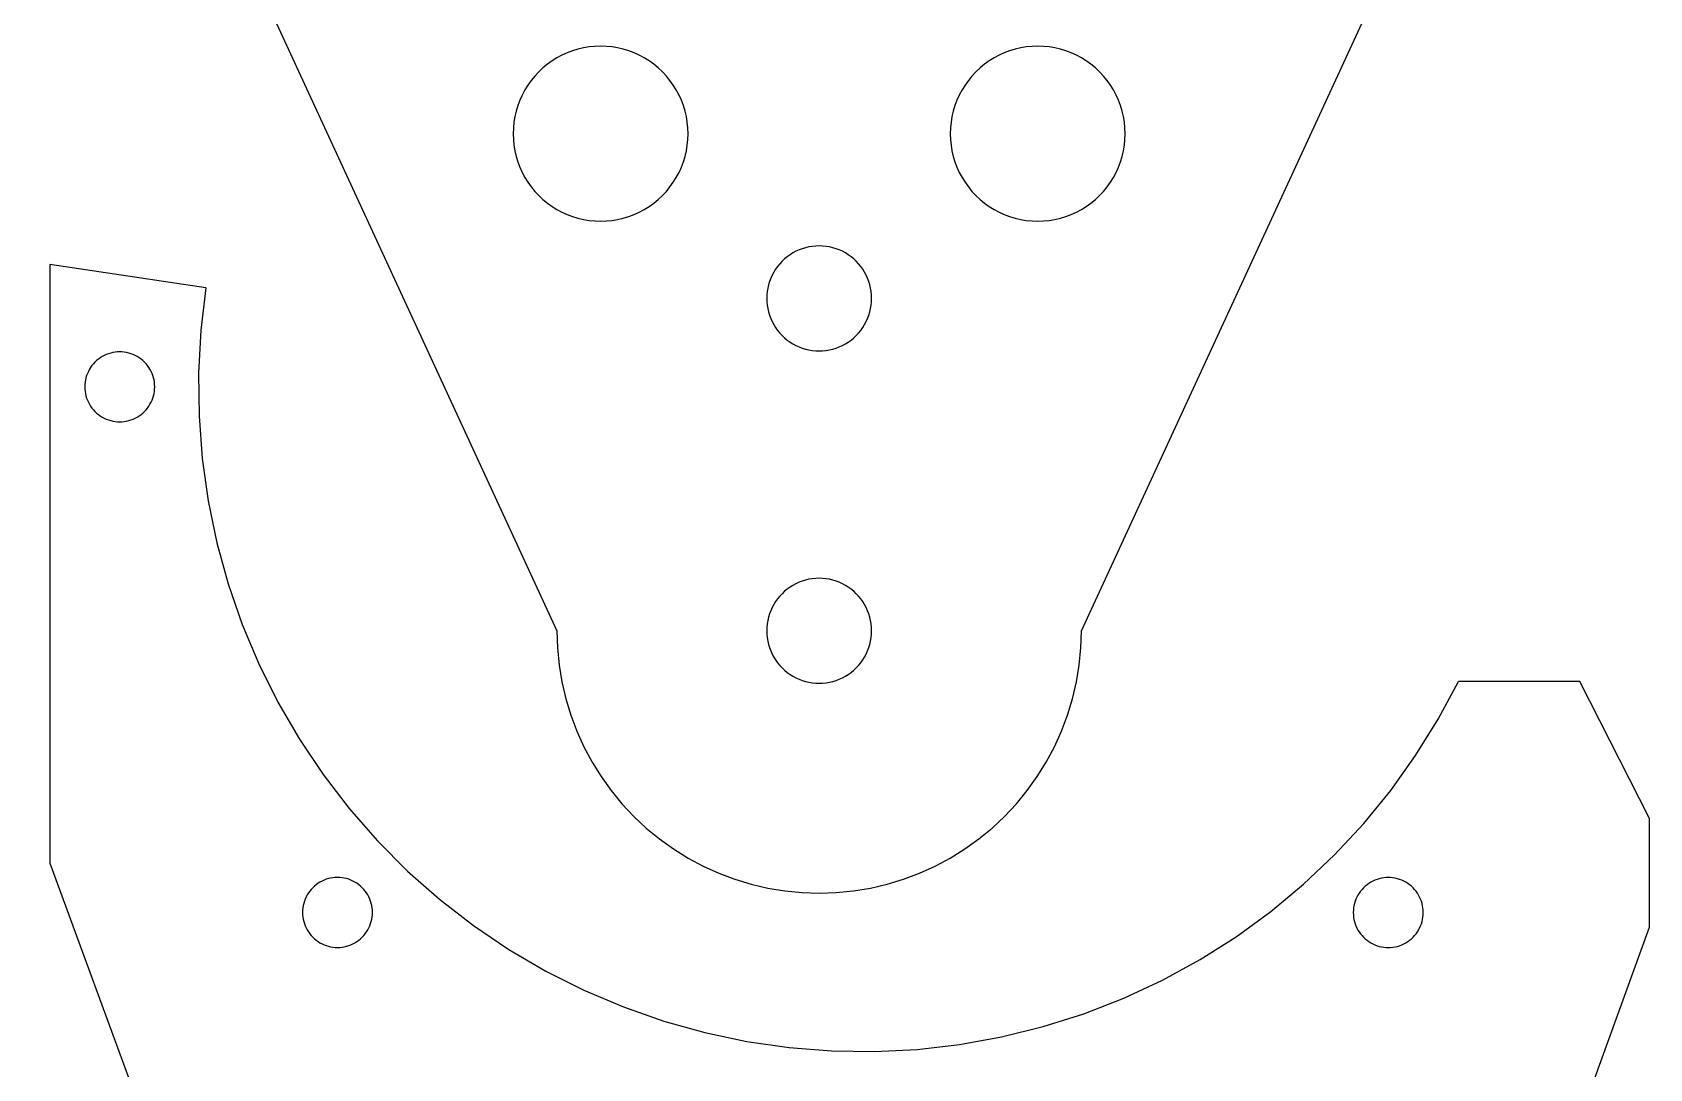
# Model space of a CAD drawing. Extents: x -403 to 403, y -278 to 278.
# Drawn here: x -251.3 to -158.8, y -220.4 to -161.1 of the extents above; entities that cross this region are included whole.
import ezdxf

# ---------------------------------------------------------------- set-up
doc = ezdxf.new("R2010")
doc.units = 0
doc.layers.get('0').update_dxf_attribs({"linetype": 'CONTINUOUS'})

msp = doc.modelspace()

# ---------------------------------------------------------------- linework, layer by layer
for p, q in [((-251.33, -130.414), (-221.33, -195.344)), ((-191.33, -195.344), (-161.33, -130.414)), ((-221.608, -162.772), (-221.874, -162.962)), ((-221.33, -162.599), (-221.608, -162.772)), ((-221.042, -162.445), (-221.33, -162.599)), ((-220.744, -162.31), (-221.042, -162.445)), ((-220.438, -162.194), (-220.744, -162.31)), ((-220.124, -162.099), (-220.438, -162.194)), ((-219.806, -162.025), (-220.124, -162.099)), ((-219.483, -161.972), (-219.806, -162.025)), ((-219.157, -161.94), (-219.483, -161.972)), ((-218.83, -161.929), (-219.157, -161.94)), ((-218.503, -161.94), (-218.83, -161.929)), ((-218.178, -161.972), (-218.503, -161.94)), ((-217.855, -162.025), (-218.178, -161.972)), ((-217.536, -162.099), (-217.855, -162.025)), ((-217.223, -162.194), (-217.536, -162.099)), ((-216.917, -162.31), (-217.223, -162.194)), ((-216.619, -162.445), (-216.917, -162.31)), ((-216.33, -162.599), (-216.619, -162.445)), ((-216.053, -162.772), (-216.33, -162.599)), ((-215.787, -162.962), (-216.053, -162.772)), ((-196.608, -162.772), (-196.874, -162.962)), ((-196.33, -162.599), (-196.608, -162.772)), ((-196.042, -162.445), (-196.33, -162.599)), ((-195.744, -162.31), (-196.042, -162.445)), ((-195.438, -162.194), (-195.744, -162.31)), ((-195.124, -162.099), (-195.438, -162.194)), ((-194.806, -162.025), (-195.124, -162.099)), ((-194.483, -161.972), (-194.806, -162.025)), ((-194.157, -161.94), (-194.483, -161.972)), ((-193.83, -161.929), (-194.157, -161.94)), ((-193.503, -161.94), (-193.83, -161.929)), ((-193.178, -161.972), (-193.503, -161.94)), ((-192.855, -162.025), (-193.178, -161.972)), ((-192.536, -162.099), (-192.855, -162.025)), ((-192.223, -162.194), (-192.536, -162.099)), ((-191.917, -162.31), (-192.223, -162.194)), ((-191.619, -162.445), (-191.917, -162.31)), ((-191.33, -162.599), (-191.619, -162.445)), ((-191.053, -162.772), (-191.33, -162.599)), ((-190.787, -162.962), (-191.053, -162.772)), ((-222.59, -163.632), (-222.797, -163.885)), ((-222.366, -163.394), (-222.59, -163.632)), ((-222.127, -163.17), (-222.366, -163.394)), ((-221.874, -162.962), (-222.127, -163.17)), ((-215.534, -163.17), (-215.787, -162.962)), ((-215.295, -163.394), (-215.534, -163.17)), ((-215.071, -163.632), (-215.295, -163.394)), ((-214.864, -163.885), (-215.071, -163.632)), ((-197.59, -163.632), (-197.797, -163.885)), ((-197.366, -163.394), (-197.59, -163.632)), ((-197.127, -163.17), (-197.366, -163.394)), ((-196.874, -162.962), (-197.127, -163.17)), ((-190.534, -163.17), (-190.787, -162.962)), ((-190.295, -163.394), (-190.534, -163.17)), ((-190.071, -163.632), (-190.295, -163.394)), ((-189.864, -163.885), (-190.071, -163.632)), ((-223.161, -164.429), (-223.315, -164.718)), ((-222.988, -164.151), (-223.161, -164.429)), ((-222.797, -163.885), (-222.988, -164.151)), ((-214.673, -164.151), (-214.864, -163.885)), ((-214.5, -164.429), (-214.673, -164.151)), ((-214.346, -164.718), (-214.5, -164.429)), ((-198.161, -164.429), (-198.315, -164.718)), ((-197.988, -164.151), (-198.161, -164.429)), ((-197.797, -163.885), (-197.988, -164.151)), ((-189.673, -164.151), (-189.864, -163.885)), ((-189.5, -164.429), (-189.673, -164.151)), ((-189.346, -164.718), (-189.5, -164.429)), ((-223.565, -165.322), (-223.66, -165.635)), ((-223.45, -165.016), (-223.565, -165.322)), ((-223.315, -164.718), (-223.45, -165.016)), ((-214.211, -165.016), (-214.346, -164.718)), ((-214.096, -165.322), (-214.211, -165.016)), ((-214.001, -165.635), (-214.096, -165.322)), ((-198.565, -165.322), (-198.66, -165.635)), ((-198.45, -165.016), (-198.565, -165.322)), ((-198.315, -164.718), (-198.45, -165.016)), ((-189.211, -165.016), (-189.346, -164.718)), ((-189.096, -165.322), (-189.211, -165.016)), ((-189.001, -165.635), (-189.096, -165.322)), ((-223.788, -166.276), (-223.82, -166.602)), ((-223.734, -165.954), (-223.788, -166.276)), ((-223.66, -165.635), (-223.734, -165.954)), ((-213.926, -165.954), (-214.001, -165.635)), ((-213.873, -166.276), (-213.926, -165.954)), ((-213.841, -166.602), (-213.873, -166.276)), ((-198.788, -166.276), (-198.82, -166.602)), ((-198.734, -165.954), (-198.788, -166.276)), ((-198.66, -165.635), (-198.734, -165.954)), ((-188.926, -165.954), (-189.001, -165.635)), ((-188.873, -166.276), (-188.926, -165.954)), ((-188.841, -166.602), (-188.873, -166.276)), ((-223.82, -166.602), (-223.83, -166.929)), ((-223.83, -166.929), (-223.82, -167.256)), ((-223.82, -167.256), (-223.788, -167.582)), ((-213.873, -167.582), (-213.841, -167.256)), ((-213.83, -166.929), (-213.841, -166.602)), ((-213.841, -167.256), (-213.83, -166.929)), ((-198.82, -166.602), (-198.83, -166.929)), ((-198.83, -166.929), (-198.82, -167.256)), ((-198.82, -167.256), (-198.788, -167.582)), ((-188.873, -167.582), (-188.841, -167.256)), ((-188.83, -166.929), (-188.841, -166.602)), ((-188.841, -167.256), (-188.83, -166.929)), ((-223.788, -167.582), (-223.734, -167.905)), ((-223.734, -167.905), (-223.66, -168.223)), ((-223.66, -168.223), (-223.565, -168.536)), ((-214.096, -168.536), (-214.001, -168.223)), ((-214.001, -168.223), (-213.926, -167.905)), ((-213.926, -167.905), (-213.873, -167.582)), ((-198.788, -167.582), (-198.734, -167.905)), ((-198.734, -167.905), (-198.66, -168.223)), ((-198.66, -168.223), (-198.565, -168.536)), ((-189.096, -168.536), (-189.001, -168.223)), ((-189.001, -168.223), (-188.926, -167.905)), ((-188.926, -167.905), (-188.873, -167.582)), ((-223.565, -168.536), (-223.45, -168.843)), ((-223.45, -168.843), (-223.315, -169.141)), ((-223.315, -169.141), (-223.161, -169.429)), ((-214.5, -169.429), (-214.346, -169.141)), ((-214.346, -169.141), (-214.211, -168.843)), ((-214.211, -168.843), (-214.096, -168.536)), ((-198.565, -168.536), (-198.45, -168.843)), ((-198.45, -168.843), (-198.315, -169.141)), ((-198.315, -169.141), (-198.161, -169.429)), ((-189.5, -169.429), (-189.346, -169.141)), ((-189.346, -169.141), (-189.211, -168.843)), ((-189.211, -168.843), (-189.096, -168.536)), ((-223.161, -169.429), (-222.988, -169.707)), ((-222.988, -169.707), (-222.797, -169.973)), ((-222.797, -169.973), (-222.59, -170.226)), ((-215.071, -170.226), (-214.864, -169.973)), ((-214.864, -169.973), (-214.673, -169.707)), ((-214.673, -169.707), (-214.5, -169.429)), ((-198.161, -169.429), (-197.988, -169.707)), ((-197.988, -169.707), (-197.797, -169.973)), ((-197.797, -169.973), (-197.59, -170.226)), ((-190.071, -170.226), (-189.864, -169.973)), ((-189.864, -169.973), (-189.673, -169.707)), ((-189.673, -169.707), (-189.5, -169.429)), ((-222.59, -170.226), (-222.366, -170.465)), ((-222.366, -170.465), (-222.127, -170.688)), ((-222.127, -170.688), (-221.874, -170.896)), ((-221.874, -170.896), (-221.608, -171.086)), ((-221.608, -171.086), (-221.33, -171.259)), ((-216.33, -171.259), (-216.053, -171.086)), ((-216.053, -171.086), (-215.787, -170.896)), ((-215.787, -170.896), (-215.534, -170.688)), ((-215.534, -170.688), (-215.295, -170.465)), ((-215.295, -170.465), (-215.071, -170.226)), ((-197.59, -170.226), (-197.366, -170.465)), ((-197.366, -170.465), (-197.127, -170.688)), ((-197.127, -170.688), (-196.874, -170.896)), ((-196.874, -170.896), (-196.608, -171.086)), ((-196.608, -171.086), (-196.33, -171.259)), ((-191.33, -171.259), (-191.053, -171.086)), ((-191.053, -171.086), (-190.787, -170.896)), ((-190.787, -170.896), (-190.534, -170.688)), ((-190.534, -170.688), (-190.295, -170.465)), ((-190.295, -170.465), (-190.071, -170.226)), ((-221.33, -171.259), (-221.042, -171.413)), ((-221.042, -171.413), (-220.744, -171.548)), ((-220.744, -171.548), (-220.438, -171.664)), ((-220.438, -171.664), (-220.124, -171.759)), ((-220.124, -171.759), (-219.806, -171.833)), ((-219.806, -171.833), (-219.483, -171.886)), ((-219.483, -171.886), (-219.157, -171.918)), ((-219.157, -171.918), (-218.83, -171.929)), ((-218.83, -171.929), (-218.503, -171.918)), ((-218.503, -171.918), (-218.178, -171.886)), ((-218.178, -171.886), (-217.855, -171.833)), ((-217.855, -171.833), (-217.536, -171.759)), ((-217.536, -171.759), (-217.223, -171.664)), ((-217.223, -171.664), (-216.917, -171.548)), ((-216.917, -171.548), (-216.619, -171.413)), ((-216.619, -171.413), (-216.33, -171.259)), ((-196.33, -171.259), (-196.042, -171.413)), ((-196.042, -171.413), (-195.744, -171.548)), ((-195.744, -171.548), (-195.438, -171.664)), ((-195.438, -171.664), (-195.124, -171.759)), ((-195.124, -171.759), (-194.806, -171.833)), ((-194.806, -171.833), (-194.483, -171.886)), ((-194.483, -171.886), (-194.157, -171.918)), ((-194.157, -171.918), (-193.83, -171.929)), ((-193.83, -171.929), (-193.503, -171.918)), ((-193.503, -171.918), (-193.178, -171.886)), ((-193.178, -171.886), (-192.855, -171.833)), ((-192.855, -171.833), (-192.536, -171.759)), ((-192.536, -171.759), (-192.223, -171.664)), ((-192.223, -171.664), (-191.917, -171.548)), ((-191.917, -171.548), (-191.619, -171.413)), ((-191.619, -171.413), (-191.33, -171.259)), ((-207.997, -173.85), (-208.157, -173.964)), ((-207.83, -173.746), (-207.997, -173.85)), ((-207.657, -173.653), (-207.83, -173.746)), ((-207.478, -173.572), (-207.657, -173.653)), ((-207.295, -173.503), (-207.478, -173.572)), ((-207.107, -173.446), (-207.295, -173.503)), ((-206.916, -173.402), (-207.107, -173.446)), ((-206.722, -173.37), (-206.916, -173.402)), ((-206.527, -173.35), (-206.722, -173.37)), ((-206.33, -173.344), (-206.527, -173.35)), ((-206.134, -173.35), (-206.33, -173.344)), ((-205.939, -173.37), (-206.134, -173.35)), ((-205.745, -173.402), (-205.939, -173.37)), ((-205.554, -173.446), (-205.745, -173.402)), ((-205.366, -173.503), (-205.554, -173.446)), ((-205.182, -173.572), (-205.366, -173.503)), ((-205.004, -173.653), (-205.182, -173.572)), ((-204.83, -173.746), (-205.004, -173.653)), ((-204.664, -173.85), (-204.83, -173.746)), ((-204.504, -173.964), (-204.664, -173.85)), ((-250.334, -174.397), (-250.334, -208.624)), ((-241.41, -175.741), (-250.334, -174.397)), ((-208.825, -174.677), (-208.928, -174.844)), ((-208.71, -174.518), (-208.825, -174.677)), ((-208.586, -174.366), (-208.71, -174.518)), ((-208.452, -174.223), (-208.586, -174.366)), ((-208.308, -174.088), (-208.452, -174.223)), ((-208.157, -173.964), (-208.308, -174.088)), ((-204.352, -174.088), (-204.504, -173.964)), ((-204.209, -174.223), (-204.352, -174.088)), ((-204.075, -174.366), (-204.209, -174.223)), ((-203.95, -174.518), (-204.075, -174.366)), ((-203.836, -174.677), (-203.95, -174.518)), ((-203.732, -174.844), (-203.836, -174.677)), ((-241.41, -175.741), (-241.696, -178.169)), ((-209.228, -175.568), (-209.273, -175.759)), ((-209.171, -175.38), (-209.228, -175.568)), ((-209.102, -175.196), (-209.171, -175.38)), ((-209.021, -175.017), (-209.102, -175.196)), ((-208.928, -174.844), (-209.021, -175.017)), ((-203.64, -175.017), (-203.732, -174.844)), ((-203.559, -175.196), (-203.64, -175.017)), ((-203.49, -175.38), (-203.559, -175.196)), ((-203.433, -175.568), (-203.49, -175.38)), ((-203.388, -175.759), (-203.433, -175.568)), ((-209.324, -176.148), (-209.33, -176.344)), ((-209.33, -176.344), (-209.324, -176.54)), ((-209.305, -175.952), (-209.324, -176.148)), ((-209.324, -176.54), (-209.305, -176.736)), ((-209.273, -175.759), (-209.305, -175.952)), ((-203.356, -175.952), (-203.388, -175.759)), ((-203.337, -176.148), (-203.356, -175.952)), ((-203.356, -176.736), (-203.337, -176.54)), ((-203.33, -176.344), (-203.337, -176.148)), ((-203.337, -176.54), (-203.33, -176.344)), ((-209.305, -176.736), (-209.273, -176.929)), ((-209.273, -176.929), (-209.228, -177.12)), ((-209.228, -177.12), (-209.171, -177.308)), ((-209.171, -177.308), (-209.102, -177.492)), ((-209.102, -177.492), (-209.021, -177.671)), ((-203.64, -177.671), (-203.559, -177.492)), ((-203.559, -177.492), (-203.49, -177.308)), ((-203.49, -177.308), (-203.433, -177.12)), ((-203.433, -177.12), (-203.388, -176.929)), ((-203.388, -176.929), (-203.356, -176.736)), ((-241.696, -178.169), (-241.825, -180.611)), ((-209.021, -177.671), (-208.928, -177.844)), ((-208.928, -177.844), (-208.825, -178.011)), ((-208.825, -178.011), (-208.71, -178.17)), ((-208.71, -178.17), (-208.586, -178.322)), ((-208.586, -178.322), (-208.452, -178.465)), ((-208.452, -178.465), (-208.308, -178.6)), ((-204.352, -178.6), (-204.209, -178.465)), ((-204.209, -178.465), (-204.075, -178.322)), ((-204.075, -178.322), (-203.95, -178.17)), ((-203.95, -178.17), (-203.836, -178.011)), ((-203.836, -178.011), (-203.732, -177.844)), ((-203.732, -177.844), (-203.64, -177.671)), ((-246.724, -179.436), (-246.851, -179.465)), ((-246.595, -179.414), (-246.724, -179.436)), ((-246.464, -179.402), (-246.595, -179.414)), ((-246.334, -179.397), (-246.464, -179.402)), ((-246.203, -179.402), (-246.334, -179.397)), ((-246.073, -179.414), (-246.203, -179.402)), ((-245.943, -179.436), (-246.073, -179.414)), ((-245.816, -179.465), (-245.943, -179.436)), ((-208.308, -178.6), (-208.157, -178.724)), ((-208.157, -178.724), (-207.997, -178.838)), ((-207.997, -178.838), (-207.83, -178.942)), ((-207.83, -178.942), (-207.657, -179.035)), ((-207.657, -179.035), (-207.478, -179.116)), ((-207.478, -179.116), (-207.295, -179.185)), ((-207.295, -179.185), (-207.107, -179.242)), ((-207.107, -179.242), (-206.916, -179.286)), ((-206.916, -179.286), (-206.722, -179.318)), ((-206.722, -179.318), (-206.527, -179.338)), ((-206.527, -179.338), (-206.33, -179.344)), ((-206.33, -179.344), (-206.134, -179.338)), ((-206.134, -179.338), (-205.939, -179.318)), ((-205.939, -179.318), (-205.745, -179.286)), ((-205.745, -179.286), (-205.554, -179.242)), ((-205.554, -179.242), (-205.366, -179.185)), ((-205.366, -179.185), (-205.182, -179.116)), ((-205.182, -179.116), (-205.004, -179.035)), ((-205.004, -179.035), (-204.83, -178.942)), ((-204.83, -178.942), (-204.664, -178.838)), ((-204.664, -178.838), (-204.504, -178.724)), ((-204.504, -178.724), (-204.352, -178.6)), ((-247.997, -180.286), (-248.066, -180.397)), ((-247.92, -180.18), (-247.997, -180.286)), ((-247.837, -180.079), (-247.92, -180.18)), ((-247.748, -179.983), (-247.837, -180.079)), ((-247.652, -179.894), (-247.748, -179.983)), ((-247.551, -179.811), (-247.652, -179.894)), ((-247.445, -179.734), (-247.551, -179.811)), ((-247.334, -179.665), (-247.445, -179.734)), ((-247.218, -179.603), (-247.334, -179.665)), ((-247.099, -179.549), (-247.218, -179.603)), ((-246.976, -179.503), (-247.099, -179.549)), ((-246.851, -179.465), (-246.976, -179.503)), ((-245.691, -179.503), (-245.816, -179.465)), ((-245.568, -179.549), (-245.691, -179.503)), ((-245.449, -179.603), (-245.568, -179.549)), ((-245.334, -179.665), (-245.449, -179.603)), ((-245.222, -179.734), (-245.334, -179.665)), ((-245.116, -179.811), (-245.222, -179.734)), ((-245.015, -179.894), (-245.116, -179.811)), ((-244.919, -179.983), (-245.015, -179.894)), ((-244.83, -180.079), (-244.919, -179.983)), ((-244.747, -180.18), (-244.83, -180.079)), ((-244.671, -180.286), (-244.747, -180.18)), ((-244.602, -180.397), (-244.671, -180.286)), ((-248.329, -181.266), (-248.334, -181.397)), ((-248.316, -181.136), (-248.329, -181.266)), ((-248.295, -181.007), (-248.316, -181.136)), ((-248.265, -180.88), (-248.295, -181.007)), ((-248.227, -180.754), (-248.265, -180.88)), ((-248.181, -180.632), (-248.227, -180.754)), ((-248.127, -180.513), (-248.181, -180.632)), ((-248.066, -180.397), (-248.127, -180.513)), ((-244.54, -180.513), (-244.602, -180.397)), ((-244.486, -180.632), (-244.54, -180.513)), ((-244.44, -180.754), (-244.486, -180.632)), ((-244.402, -180.88), (-244.44, -180.754)), ((-244.372, -181.007), (-244.402, -180.88)), ((-244.351, -181.136), (-244.372, -181.007)), ((-244.338, -181.266), (-244.351, -181.136)), ((-244.334, -181.397), (-244.338, -181.266)), ((-241.825, -180.611), (-241.797, -183.056)), ((-248.334, -181.397), (-248.329, -181.528)), ((-248.329, -181.528), (-248.316, -181.658)), ((-248.316, -181.658), (-248.295, -181.787)), ((-248.295, -181.787), (-248.265, -181.915)), ((-248.265, -181.915), (-248.227, -182.04)), ((-248.227, -182.04), (-248.181, -182.163)), ((-248.181, -182.163), (-248.127, -182.282)), ((-244.54, -182.282), (-244.486, -182.163)), ((-244.486, -182.163), (-244.44, -182.04)), ((-244.44, -182.04), (-244.402, -181.915)), ((-244.402, -181.915), (-244.372, -181.787)), ((-244.372, -181.787), (-244.351, -181.658)), ((-244.351, -181.658), (-244.338, -181.528)), ((-244.338, -181.528), (-244.334, -181.397)), ((-248.127, -182.282), (-248.066, -182.397)), ((-248.066, -182.397), (-247.997, -182.508)), ((-247.997, -182.508), (-247.92, -182.615)), ((-247.92, -182.615), (-247.837, -182.716)), ((-247.837, -182.716), (-247.748, -182.811)), ((-247.748, -182.811), (-247.652, -182.901)), ((-247.652, -182.901), (-247.551, -182.984)), ((-247.551, -182.984), (-247.445, -183.06)), ((-247.445, -183.06), (-247.334, -183.129)), ((-247.334, -183.129), (-247.218, -183.191)), ((-245.449, -183.191), (-245.334, -183.129)), ((-245.334, -183.129), (-245.222, -183.06)), ((-245.222, -183.06), (-245.116, -182.984)), ((-245.116, -182.984), (-245.015, -182.901)), ((-245.015, -182.901), (-244.919, -182.811)), ((-244.919, -182.811), (-244.83, -182.716)), ((-244.83, -182.716), (-244.747, -182.615)), ((-244.747, -182.615), (-244.671, -182.508)), ((-244.671, -182.508), (-244.602, -182.397)), ((-244.602, -182.397), (-244.54, -182.282)), ((-241.797, -183.056), (-241.612, -185.494)), ((-247.218, -183.191), (-247.099, -183.245)), ((-247.099, -183.245), (-246.976, -183.291)), ((-246.976, -183.291), (-246.851, -183.329)), ((-246.851, -183.329), (-246.724, -183.359)), ((-246.724, -183.359), (-246.595, -183.38)), ((-246.595, -183.38), (-246.464, -183.393)), ((-246.464, -183.393), (-246.334, -183.397)), ((-246.334, -183.397), (-246.203, -183.393)), ((-246.203, -183.393), (-246.073, -183.38)), ((-246.073, -183.38), (-245.943, -183.359)), ((-245.943, -183.359), (-245.816, -183.329)), ((-245.816, -183.329), (-245.691, -183.291)), ((-245.691, -183.291), (-245.568, -183.245)), ((-245.568, -183.245), (-245.449, -183.191)), ((-241.612, -185.494), (-241.271, -187.915)), ((-241.271, -187.915), (-240.774, -190.309)), ((-240.774, -190.309), (-240.124, -192.666)), ((-206.722, -192.37), (-206.916, -192.402)), ((-206.527, -192.35), (-206.722, -192.37)), ((-206.33, -192.344), (-206.527, -192.35)), ((-206.134, -192.35), (-206.33, -192.344)), ((-205.939, -192.37), (-206.134, -192.35)), ((-205.745, -192.402), (-205.939, -192.37)), ((-240.124, -192.666), (-239.324, -194.977)), ((-208.452, -193.223), (-208.586, -193.366)), ((-208.308, -193.088), (-208.452, -193.223)), ((-208.157, -192.964), (-208.308, -193.088)), ((-207.997, -192.85), (-208.157, -192.964)), ((-207.83, -192.746), (-207.997, -192.85)), ((-207.657, -192.653), (-207.83, -192.746)), ((-207.478, -192.572), (-207.657, -192.653)), ((-207.295, -192.503), (-207.478, -192.572)), ((-207.107, -192.446), (-207.295, -192.503)), ((-206.916, -192.402), (-207.107, -192.446)), ((-205.554, -192.446), (-205.745, -192.402)), ((-205.366, -192.503), (-205.554, -192.446)), ((-205.182, -192.572), (-205.366, -192.503)), ((-205.004, -192.653), (-205.182, -192.572)), ((-204.83, -192.746), (-205.004, -192.653)), ((-204.664, -192.85), (-204.83, -192.746)), ((-204.504, -192.964), (-204.664, -192.85)), ((-204.352, -193.088), (-204.504, -192.964)), ((-204.209, -193.223), (-204.352, -193.088)), ((-204.075, -193.366), (-204.209, -193.223)), ((-209.102, -194.196), (-209.171, -194.38)), ((-209.021, -194.017), (-209.102, -194.196)), ((-208.928, -193.844), (-209.021, -194.017)), ((-208.825, -193.677), (-208.928, -193.844)), ((-208.71, -193.518), (-208.825, -193.677)), ((-208.586, -193.366), (-208.71, -193.518)), ((-203.95, -193.518), (-204.075, -193.366)), ((-203.836, -193.677), (-203.95, -193.518)), ((-203.732, -193.844), (-203.836, -193.677)), ((-203.64, -194.017), (-203.732, -193.844)), ((-203.559, -194.196), (-203.64, -194.017)), ((-203.49, -194.38), (-203.559, -194.196)), ((-239.324, -194.977), (-238.378, -197.231)), ((-209.324, -195.148), (-209.33, -195.344)), ((-209.305, -194.952), (-209.324, -195.148)), ((-209.273, -194.759), (-209.305, -194.952)), ((-209.228, -194.568), (-209.273, -194.759)), ((-209.171, -194.38), (-209.228, -194.568)), ((-203.433, -194.568), (-203.49, -194.38)), ((-203.388, -194.759), (-203.433, -194.568)), ((-203.356, -194.952), (-203.388, -194.759)), ((-203.337, -195.148), (-203.356, -194.952)), ((-203.33, -195.344), (-203.337, -195.148)), ((-221.33, -195.344), (-221.298, -196.325)), ((-209.33, -195.344), (-209.324, -195.54)), ((-209.324, -195.54), (-209.305, -195.736)), ((-209.305, -195.736), (-209.273, -195.929)), ((-209.273, -195.929), (-209.228, -196.12)), ((-203.433, -196.12), (-203.388, -195.929)), ((-203.388, -195.929), (-203.356, -195.736)), ((-203.356, -195.736), (-203.337, -195.54)), ((-203.337, -195.54), (-203.33, -195.344)), ((-191.362, -196.325), (-191.33, -195.344)), ((-221.298, -196.325), (-221.202, -197.302)), ((-209.228, -196.12), (-209.171, -196.308)), ((-209.171, -196.308), (-209.102, -196.492)), ((-209.102, -196.492), (-209.021, -196.671)), ((-209.021, -196.671), (-208.928, -196.844)), ((-208.928, -196.844), (-208.825, -197.011)), ((-208.825, -197.011), (-208.71, -197.17)), ((-203.95, -197.17), (-203.836, -197.011)), ((-203.836, -197.011), (-203.732, -196.844)), ((-203.732, -196.844), (-203.64, -196.671)), ((-203.64, -196.671), (-203.559, -196.492)), ((-203.559, -196.492), (-203.49, -196.308)), ((-203.49, -196.308), (-203.433, -196.12)), ((-191.459, -197.302), (-191.362, -196.325)), ((-238.378, -197.231), (-237.288, -199.42)), ((-221.202, -197.302), (-221.042, -198.27)), ((-208.71, -197.17), (-208.586, -197.322)), ((-208.586, -197.322), (-208.452, -197.465)), ((-208.452, -197.465), (-208.308, -197.6)), ((-208.308, -197.6), (-208.157, -197.724)), ((-208.157, -197.724), (-207.997, -197.838)), ((-207.997, -197.838), (-207.83, -197.942)), ((-207.83, -197.942), (-207.657, -198.035)), ((-205.004, -198.035), (-204.83, -197.942)), ((-204.83, -197.942), (-204.664, -197.838)), ((-204.664, -197.838), (-204.504, -197.724)), ((-204.504, -197.724), (-204.352, -197.6)), ((-204.352, -197.6), (-204.209, -197.465)), ((-204.209, -197.465), (-204.075, -197.322)), ((-204.075, -197.322), (-203.95, -197.17)), ((-191.619, -198.27), (-191.459, -197.302)), ((-221.042, -198.27), (-220.819, -199.226)), ((-207.657, -198.035), (-207.478, -198.116)), ((-207.478, -198.116), (-207.295, -198.185)), ((-207.295, -198.185), (-207.107, -198.242)), ((-207.107, -198.242), (-206.916, -198.286)), ((-206.916, -198.286), (-206.722, -198.318)), ((-206.722, -198.318), (-206.527, -198.338)), ((-206.527, -198.338), (-206.33, -198.344)), ((-206.33, -198.344), (-206.134, -198.338)), ((-206.134, -198.338), (-205.939, -198.318)), ((-205.939, -198.318), (-205.745, -198.286)), ((-205.745, -198.286), (-205.554, -198.242)), ((-205.554, -198.242), (-205.366, -198.185)), ((-205.366, -198.185), (-205.182, -198.116)), ((-205.182, -198.116), (-205.004, -198.035)), ((-191.841, -199.226), (-191.619, -198.27)), ((-170.926, -200.4), (-169.772, -198.245)), ((-162.834, -198.245), (-169.772, -198.245)), ((-158.834, -206.08), (-162.834, -198.245)), ((-237.288, -199.42), (-236.059, -201.534)), ((-220.819, -199.226), (-220.534, -200.166)), ((-192.126, -200.166), (-191.841, -199.226)), ((-220.534, -200.166), (-220.189, -201.084)), ((-192.472, -201.084), (-192.126, -200.166)), ((-172.217, -202.477), (-170.926, -200.4)), ((-236.059, -201.534), (-234.698, -203.565)), ((-220.189, -201.084), (-219.783, -201.978)), ((-192.877, -201.978), (-192.472, -201.084)), ((-219.783, -201.978), (-219.321, -202.844)), ((-193.34, -202.844), (-192.877, -201.978)), ((-173.638, -204.467), (-172.217, -202.477)), ((-219.321, -202.844), (-218.802, -203.678)), ((-193.858, -203.678), (-193.34, -202.844)), ((-234.698, -203.565), (-233.208, -205.504)), ((-218.802, -203.678), (-218.231, -204.475)), ((-194.43, -204.475), (-193.858, -203.678)), ((-218.231, -204.475), (-217.608, -205.234)), ((-217.608, -205.234), (-216.937, -205.951)), ((-195.724, -205.951), (-195.053, -205.234)), ((-195.053, -205.234), (-194.43, -204.475)), ((-175.184, -206.361), (-173.638, -204.467)), ((-233.208, -205.504), (-231.597, -207.343)), ((-216.937, -205.951), (-216.221, -206.622)), ((-196.44, -206.622), (-195.724, -205.951)), ((-158.834, -212.287), (-158.834, -206.08)), ((-216.221, -206.622), (-215.462, -207.244)), ((-197.199, -207.244), (-196.44, -206.622)), ((-176.849, -208.152), (-175.184, -206.361)), ((-231.597, -207.343), (-229.871, -209.075)), ((-215.462, -207.244), (-214.664, -207.816)), ((-214.664, -207.816), (-213.83, -208.334)), ((-198.83, -208.334), (-197.997, -207.816)), ((-197.997, -207.816), (-197.199, -207.244)), ((-250.334, -208.624), (-233.879, -253.46)), ((-213.83, -208.334), (-212.965, -208.797)), ((-212.965, -208.797), (-212.071, -209.202)), ((-200.59, -209.202), (-199.696, -208.797)), ((-199.696, -208.797), (-198.83, -208.334)), ((-178.625, -209.832), (-176.849, -208.152)), ((-235.197, -209.939), (-235.293, -210.028)), ((-235.096, -209.856), (-235.197, -209.939)), ((-234.99, -209.779), (-235.096, -209.856)), ((-234.879, -209.71), (-234.99, -209.779)), ((-234.763, -209.649), (-234.879, -209.71)), ((-234.644, -209.595), (-234.763, -209.649)), ((-234.522, -209.548), (-234.644, -209.595)), ((-234.396, -209.511), (-234.522, -209.548)), ((-234.269, -209.481), (-234.396, -209.511)), ((-234.14, -209.459), (-234.269, -209.481)), ((-234.01, -209.447), (-234.14, -209.459)), ((-233.879, -209.442), (-234.01, -209.447)), ((-233.748, -209.447), (-233.879, -209.442)), ((-233.618, -209.459), (-233.748, -209.447)), ((-233.489, -209.481), (-233.618, -209.459)), ((-233.361, -209.511), (-233.489, -209.481)), ((-233.236, -209.548), (-233.361, -209.511)), ((-233.113, -209.595), (-233.236, -209.548)), ((-232.994, -209.649), (-233.113, -209.595)), ((-232.879, -209.71), (-232.994, -209.649)), ((-232.768, -209.779), (-232.879, -209.71)), ((-232.661, -209.856), (-232.768, -209.779)), ((-232.56, -209.939), (-232.661, -209.856)), ((-232.465, -210.028), (-232.56, -209.939)), ((-229.871, -209.075), (-228.037, -210.692)), ((-212.071, -209.202), (-211.152, -209.548)), ((-211.152, -209.548), (-210.213, -209.833)), ((-210.213, -209.833), (-209.257, -210.056)), ((-203.404, -210.056), (-202.448, -209.833)), ((-202.448, -209.833), (-201.509, -209.548)), ((-201.509, -209.548), (-200.59, -209.202)), ((-180.506, -211.394), (-178.625, -209.832)), ((-175.1, -209.946), (-175.196, -210.035)), ((-174.999, -209.863), (-175.1, -209.946)), ((-174.893, -209.786), (-174.999, -209.863)), ((-174.782, -209.717), (-174.893, -209.786)), ((-174.666, -209.656), (-174.782, -209.717)), ((-174.547, -209.602), (-174.666, -209.656)), ((-174.424, -209.555), (-174.547, -209.602)), ((-174.299, -209.517), (-174.424, -209.555)), ((-174.172, -209.488), (-174.299, -209.517)), ((-174.043, -209.466), (-174.172, -209.488)), ((-173.912, -209.454), (-174.043, -209.466)), ((-173.782, -209.449), (-173.912, -209.454)), ((-173.651, -209.454), (-173.782, -209.449)), ((-173.521, -209.466), (-173.651, -209.454)), ((-173.391, -209.488), (-173.521, -209.466)), ((-173.264, -209.517), (-173.391, -209.488)), ((-173.139, -209.555), (-173.264, -209.517)), ((-173.016, -209.602), (-173.139, -209.555)), ((-172.897, -209.656), (-173.016, -209.602)), ((-172.782, -209.717), (-172.897, -209.656)), ((-172.67, -209.786), (-172.782, -209.717)), ((-172.564, -209.863), (-172.67, -209.786)), ((-172.463, -209.946), (-172.564, -209.863)), ((-172.367, -210.035), (-172.463, -209.946)), ((-235.773, -210.799), (-235.811, -210.925)), ((-235.726, -210.677), (-235.773, -210.799)), ((-235.672, -210.558), (-235.726, -210.677)), ((-235.611, -210.442), (-235.672, -210.558)), ((-235.542, -210.331), (-235.611, -210.442)), ((-235.465, -210.225), (-235.542, -210.331)), ((-235.382, -210.124), (-235.465, -210.225)), ((-235.293, -210.028), (-235.382, -210.124)), ((-232.375, -210.124), (-232.465, -210.028)), ((-232.292, -210.225), (-232.375, -210.124)), ((-232.216, -210.331), (-232.292, -210.225)), ((-232.147, -210.442), (-232.216, -210.331)), ((-232.085, -210.558), (-232.147, -210.442)), ((-232.031, -210.677), (-232.085, -210.558)), ((-231.985, -210.799), (-232.031, -210.677)), ((-231.947, -210.925), (-231.985, -210.799)), ((-228.037, -210.692), (-226.103, -212.188)), ((-209.257, -210.056), (-208.288, -210.216)), ((-208.288, -210.216), (-207.311, -210.312)), ((-207.311, -210.312), (-206.33, -210.344)), ((-206.33, -210.344), (-205.349, -210.312)), ((-205.349, -210.312), (-204.372, -210.216)), ((-204.372, -210.216), (-203.404, -210.056)), ((-175.675, -210.806), (-175.713, -210.932)), ((-175.629, -210.684), (-175.675, -210.806)), ((-175.575, -210.565), (-175.629, -210.684)), ((-175.514, -210.449), (-175.575, -210.565)), ((-175.445, -210.338), (-175.514, -210.449)), ((-175.368, -210.232), (-175.445, -210.338)), ((-175.285, -210.131), (-175.368, -210.232)), ((-175.196, -210.035), (-175.285, -210.131)), ((-172.278, -210.131), (-172.367, -210.035)), ((-172.195, -210.232), (-172.278, -210.131)), ((-172.119, -210.338), (-172.195, -210.232)), ((-172.05, -210.449), (-172.119, -210.338)), ((-171.988, -210.565), (-172.05, -210.449)), ((-171.934, -210.684), (-171.988, -210.565)), ((-171.888, -210.806), (-171.934, -210.684)), ((-171.85, -210.932), (-171.888, -210.806)), ((-235.874, -211.312), (-235.879, -211.442)), ((-235.879, -211.442), (-235.874, -211.573)), ((-235.862, -211.181), (-235.874, -211.312)), ((-235.874, -211.573), (-235.862, -211.703)), ((-235.84, -211.052), (-235.862, -211.181)), ((-235.862, -211.703), (-235.84, -211.833)), ((-235.811, -210.925), (-235.84, -211.052)), ((-231.917, -211.052), (-231.947, -210.925)), ((-231.896, -211.181), (-231.917, -211.052)), ((-231.917, -211.833), (-231.896, -211.703)), ((-231.883, -211.312), (-231.896, -211.181)), ((-231.896, -211.703), (-231.883, -211.573)), ((-231.879, -211.442), (-231.883, -211.312)), ((-231.883, -211.573), (-231.879, -211.442)), ((-182.484, -212.833), (-180.506, -211.394)), ((-175.777, -211.318), (-175.782, -211.449)), ((-175.782, -211.449), (-175.777, -211.58)), ((-175.764, -211.188), (-175.777, -211.318)), ((-175.777, -211.58), (-175.764, -211.71)), ((-175.743, -211.059), (-175.764, -211.188)), ((-175.764, -211.71), (-175.743, -211.839)), ((-175.713, -210.932), (-175.743, -211.059)), ((-171.82, -211.059), (-171.85, -210.932)), ((-171.799, -211.188), (-171.82, -211.059)), ((-171.82, -211.839), (-171.799, -211.71)), ((-171.786, -211.318), (-171.799, -211.188)), ((-171.799, -211.71), (-171.786, -211.58)), ((-171.782, -211.449), (-171.786, -211.318)), ((-171.786, -211.58), (-171.782, -211.449)), ((-235.84, -211.833), (-235.811, -211.96)), ((-235.811, -211.96), (-235.773, -212.085)), ((-235.773, -212.085), (-235.726, -212.208)), ((-235.726, -212.208), (-235.672, -212.327)), ((-235.672, -212.327), (-235.611, -212.442)), ((-235.611, -212.442), (-235.542, -212.553)), ((-235.542, -212.553), (-235.465, -212.66)), ((-235.465, -212.66), (-235.382, -212.761)), ((-232.375, -212.761), (-232.292, -212.66)), ((-232.292, -212.66), (-232.216, -212.553)), ((-232.216, -212.553), (-232.147, -212.442)), ((-232.147, -212.442), (-232.085, -212.327)), ((-232.085, -212.327), (-232.031, -212.208)), ((-232.031, -212.208), (-231.985, -212.085)), ((-231.985, -212.085), (-231.947, -211.96)), ((-231.947, -211.96), (-231.917, -211.833)), ((-226.103, -212.188), (-224.077, -213.557)), ((-175.743, -211.839), (-175.713, -211.967)), ((-175.713, -211.967), (-175.675, -212.092)), ((-175.675, -212.092), (-175.629, -212.215)), ((-175.629, -212.215), (-175.575, -212.334)), ((-175.575, -212.334), (-175.514, -212.449)), ((-175.514, -212.449), (-175.445, -212.56)), ((-175.445, -212.56), (-175.368, -212.667)), ((-175.368, -212.667), (-175.285, -212.768)), ((-173.788, -253.46), (-158.834, -212.287)), ((-172.278, -212.768), (-172.195, -212.667)), ((-172.195, -212.667), (-172.119, -212.56)), ((-172.119, -212.56), (-172.05, -212.449)), ((-172.05, -212.449), (-171.988, -212.334)), ((-171.988, -212.334), (-171.934, -212.215)), ((-171.934, -212.215), (-171.888, -212.092)), ((-171.888, -212.092), (-171.85, -211.967)), ((-171.85, -211.967), (-171.82, -211.839)), ((-235.382, -212.761), (-235.293, -212.857)), ((-235.293, -212.857), (-235.197, -212.946)), ((-235.197, -212.946), (-235.096, -213.029)), ((-235.096, -213.029), (-234.99, -213.105)), ((-234.99, -213.105), (-234.879, -213.174)), ((-234.879, -213.174), (-234.763, -213.236)), ((-234.763, -213.236), (-234.644, -213.29)), ((-234.644, -213.29), (-234.522, -213.336)), ((-234.522, -213.336), (-234.396, -213.374)), ((-234.396, -213.374), (-234.269, -213.404)), ((-234.269, -213.404), (-234.14, -213.425)), ((-234.14, -213.425), (-234.01, -213.438)), ((-234.01, -213.438), (-233.879, -213.442)), ((-233.879, -213.442), (-233.748, -213.438)), ((-233.748, -213.438), (-233.618, -213.425)), ((-233.618, -213.425), (-233.489, -213.404)), ((-233.489, -213.404), (-233.361, -213.374)), ((-233.361, -213.374), (-233.236, -213.336)), ((-233.236, -213.336), (-233.113, -213.29)), ((-233.113, -213.29), (-232.994, -213.236)), ((-232.994, -213.236), (-232.879, -213.174)), ((-232.879, -213.174), (-232.768, -213.105)), ((-232.768, -213.105), (-232.661, -213.029)), ((-232.661, -213.029), (-232.56, -212.946)), ((-232.56, -212.946), (-232.465, -212.857)), ((-232.465, -212.857), (-232.375, -212.761)), ((-224.077, -213.557), (-221.967, -214.792)), ((-184.549, -214.141), (-182.484, -212.833)), ((-175.285, -212.768), (-175.196, -212.863)), ((-175.196, -212.863), (-175.1, -212.953)), ((-175.1, -212.953), (-174.999, -213.036)), ((-174.999, -213.036), (-174.893, -213.112)), ((-174.893, -213.112), (-174.782, -213.181)), ((-174.782, -213.181), (-174.666, -213.243)), ((-174.666, -213.243), (-174.547, -213.297)), ((-174.547, -213.297), (-174.424, -213.343)), ((-174.424, -213.343), (-174.299, -213.381)), ((-174.299, -213.381), (-174.172, -213.411)), ((-174.172, -213.411), (-174.043, -213.432)), ((-174.043, -213.432), (-173.912, -213.445)), ((-173.912, -213.445), (-173.782, -213.449)), ((-173.782, -213.449), (-173.651, -213.445)), ((-173.651, -213.445), (-173.521, -213.432)), ((-173.521, -213.432), (-173.391, -213.411)), ((-173.391, -213.411), (-173.264, -213.381)), ((-173.264, -213.381), (-173.139, -213.343)), ((-173.139, -213.343), (-173.016, -213.297)), ((-173.016, -213.297), (-172.897, -213.243)), ((-172.897, -213.243), (-172.782, -213.181)), ((-172.782, -213.181), (-172.67, -213.112)), ((-172.67, -213.112), (-172.564, -213.036)), ((-172.564, -213.036), (-172.463, -212.953)), ((-172.463, -212.953), (-172.367, -212.863)), ((-172.367, -212.863), (-172.278, -212.768)), ((-186.695, -215.313), (-184.549, -214.141)), ((-221.967, -214.792), (-219.781, -215.889)), ((-188.912, -216.345), (-186.695, -215.313)), ((-219.781, -215.889), (-217.53, -216.843)), ((-191.19, -217.232), (-188.912, -216.345)), ((-217.53, -216.843), (-215.222, -217.651)), ((-193.521, -217.971), (-191.19, -217.232)), ((-215.222, -217.651), (-212.867, -218.308)), ((-195.895, -218.559), (-193.521, -217.971)), ((-212.867, -218.308), (-210.475, -218.812)), ((-210.475, -218.812), (-208.055, -219.162)), ((-208.055, -219.162), (-205.617, -219.355)), ((-200.73, -219.27), (-198.301, -218.992)), ((-198.301, -218.992), (-195.895, -218.559)), ((-205.617, -219.355), (-203.172, -219.391)), ((-203.172, -219.391), (-200.73, -219.27))]:
    msp.add_line(p, q)

doc.saveas('drawing.dxf')
